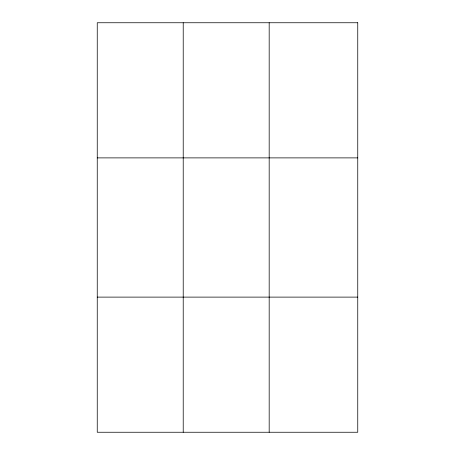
<?xml version="1.0" encoding="UTF-8"?>
<svg xmlns="http://www.w3.org/2000/svg" width="455" height="455" viewBox="0 0 455 455"><rect width="100%" height="100%" fill="white"/><g stroke="black" fill="none" stroke-linecap="round" stroke-linejoin="round"><path stroke-width="0.68" d="M183.217 432.25L183.217 22.75M269.178 432.25L269.178 22.75M97.251 157.885L357.749 157.885M97.251 297.115L357.749 297.115M357.749 22.75L357.749 432.25L97.251 432.25L97.251 22.75L357.749 22.75"/></g></svg>
